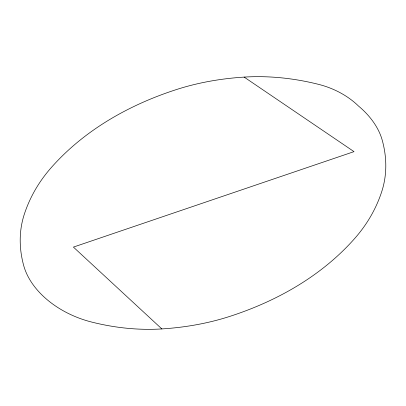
<?xml version="1.0" encoding="UTF-8"?>
<svg xmlns="http://www.w3.org/2000/svg" width="406" height="406" viewBox="0 0 406 406"><rect width="100%" height="100%" fill="white"/><g stroke="black" fill="none" stroke-linecap="round" stroke-linejoin="round"><path stroke-width="0.61" d="M244.153 77.099L354.017 151.636L73.415 247.097L161.847 328.926A268.838 185.395 18.1 0 0 229.862 316.375A406.137 280.084 18.1 0 0 354.702 238.474A268.838 185.395 18.1 0 0 381.701 191.739A171.652 118.374 18.1 0 0 382.35 140.618A81.398 56.135 18.1 0 0 358.457 106.007A65.356 45.071 18.1 0 0 318.74 84.407A182.264 125.693 18.1 0 0 244.153 77.099A268.838 185.395 18.1 0 0 176.138 89.65A406.137 280.084 18.1 0 0 51.298 167.551A268.838 185.395 18.1 0 0 24.299 214.287A171.652 118.374 18.1 0 0 23.649 265.407A81.398 56.135 18.1 0 0 91.604 322.044A171.652 118.374 18.1 0 0 161.847 328.926"/></g></svg>
